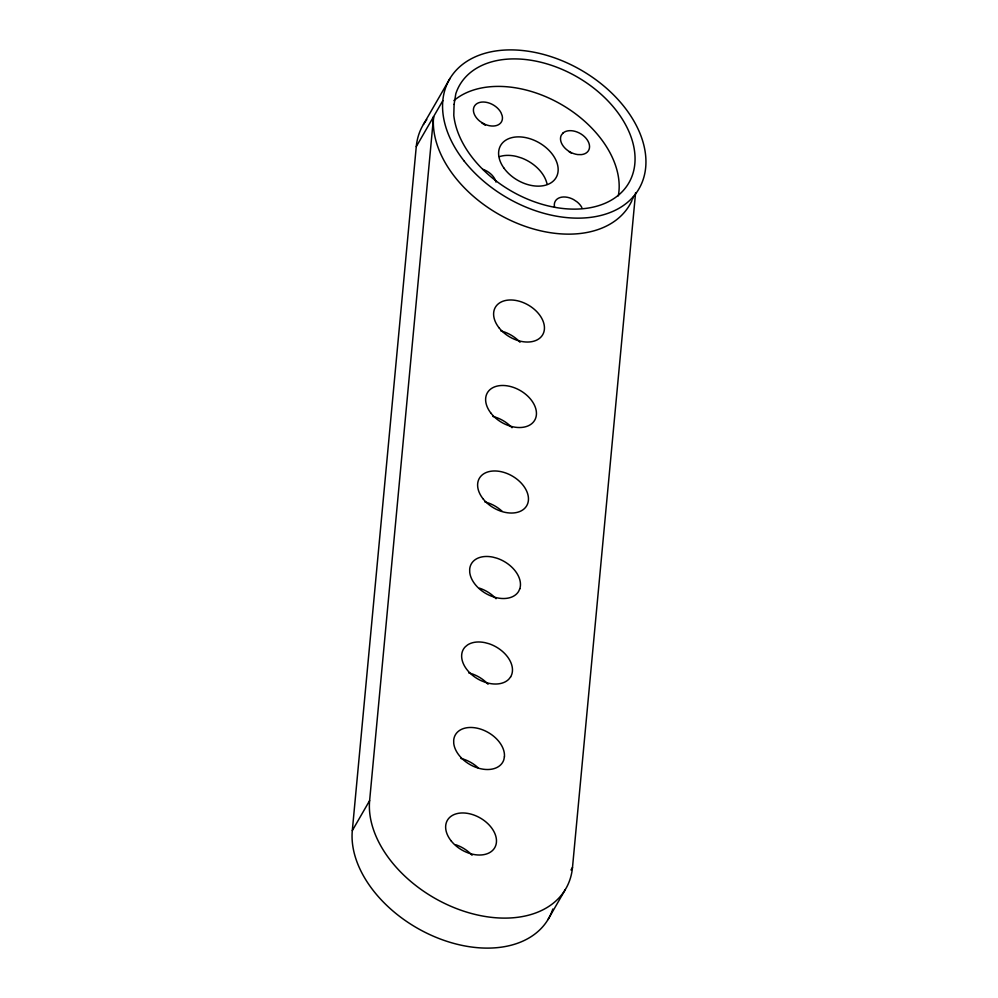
<?xml version="1.0" encoding="UTF-8"?>
<svg xmlns="http://www.w3.org/2000/svg" width="998" height="998" viewBox="0 0 998 998"><rect width="100%" height="100%" fill="white"/><g stroke="black" fill="none" stroke-linecap="round" stroke-linejoin="round"><path stroke-width="1.5" d="M552.805 909.028A109.431 73.79 30 0 1 438.596 938.357A109.431 73.79 30 0 1 352.306 830.61L416.266 146.631A109.431 73.79 30 0 1 426.745 119.623M352.306 830.61L369.622 800.621L433.581 116.641A109.431 73.79 30 0 0 515.929 222.779A109.431 73.79 30 0 0 631.971 200.486M570.993 869.969L572.503 867.362L635.589 192.689M423.451 124.401L450.011 78.418M416.266 146.631L442.813 100.648M547.989 919.582L565.305 889.592M468.798 672.951L471.543 673.687A27.358 18.451 30 0 1 488.047 684.229M569.097 151.758A15.631 10.541 30 0 1 571.417 153.193M460.889 758.418A27.358 18.451 30 0 1 478.104 767.774M484.866 501.919A27.358 18.451 30 0 1 502.094 511.275M500.859 330.924A27.358 18.451 30 0 1 520.02 342.239M572.503 867.362A109.431 73.79 30 0 1 463.845 911.211A109.431 73.79 30 0 1 369.622 800.621M633.605 196.444A109.431 73.79 30 0 1 632.545 199.163M492.862 416.428A27.358 18.451 30 0 1 512.024 427.73M479.539 588.184A27.358 18.451 30 0 1 496.043 598.725M455.55 844.682A27.358 18.451 30 0 1 472.054 855.224M453.928 100.573A97.704 65.88 30 0 1 561.55 104.59A97.704 65.88 30 0 1 618.311 195.87M554.564 207.235A15.631 10.541 30 0 1 573.576 199.563L576.969 201.821A15.631 10.541 30 0 1 581.896 207.596M482.758 169.298A15.631 10.541 30 0 1 495.994 182.085M499.424 156.649A32.048 21.607 30 0 1 516.739 156.499L521.405 157.946A32.048 21.607 30 0 1 546.954 183.632M481.997 123.103A15.631 10.541 30 0 1 485.39 125.349M454.102 104.366L453.791 115.369A97.704 65.88 30 0 0 588.171 208.071A97.704 65.88 30 0 0 598.987 92.415A97.704 65.88 30 0 0 455.799 93.8L454.102 104.366M504.414 756.833L503.828 759.752A27.358 18.451 30 0 1 477.256 767.799A27.358 18.451 30 0 1 453.728 743.273L453.703 740.154A27.358 18.451 30 0 1 480.861 729.189A27.358 18.451 30 0 1 504.414 756.833M519.808 588.758L518.611 591.402A27.358 18.451 30 0 1 491.253 596.093A27.358 18.451 30 0 1 469.721 572.278L469.684 569.159A27.358 18.451 30 0 1 492.862 557.121L496.854 558.194A27.358 18.451 30 0 1 519.808 588.758M562.997 133.033L561.3 135.217A15.631 10.541 30 0 0 577.78 154.578L581.385 154.615A15.631 10.541 30 0 0 586.001 138.248A15.631 10.541 30 0 0 562.997 133.033M510.614 676.894L508.83 679.189A27.358 18.451 30 0 1 485.253 682.308L481.298 680.761A27.358 18.451 30 0 1 465.28 646.804L467.6 644.895A27.358 18.451 30 0 1 484.866 642.625L488.858 643.685A27.358 18.451 30 0 1 510.614 676.894M483.182 123.453L479.789 121.195A15.631 10.541 30 0 1 478.416 102.856A15.631 10.541 30 0 1 500.996 112.637L502.194 115.78A15.631 10.541 30 0 1 483.182 123.453M464.033 160.89A109.431 73.79 30 0 0 638.495 189.62A109.431 73.79 30 0 0 530.225 51.547A109.431 73.79 30 0 0 464.033 160.89M451.009 840.715A27.358 18.451 30 0 0 494.621 847.888A27.358 18.451 30 0 0 467.563 813.37A27.358 18.451 30 0 0 451.009 840.715M503.94 168.113A32.048 21.607 30 0 0 555.337 178.767A32.048 21.607 30 0 0 525.859 137.649A32.048 21.607 30 0 0 503.94 168.113M498.975 327.731A27.358 18.451 30 0 0 542.588 334.904A27.358 18.451 30 0 0 515.517 300.386A27.358 18.451 30 0 0 498.975 327.731M482.982 498.726A27.358 18.451 30 0 0 526.607 505.899A27.358 18.451 30 0 0 499.536 471.38A27.358 18.451 30 0 0 482.982 498.726M490.979 413.222A27.358 18.451 30 0 0 534.591 420.408A27.358 18.451 30 0 0 507.533 385.889A27.358 18.451 30 0 0 490.979 413.222"/></g></svg>
